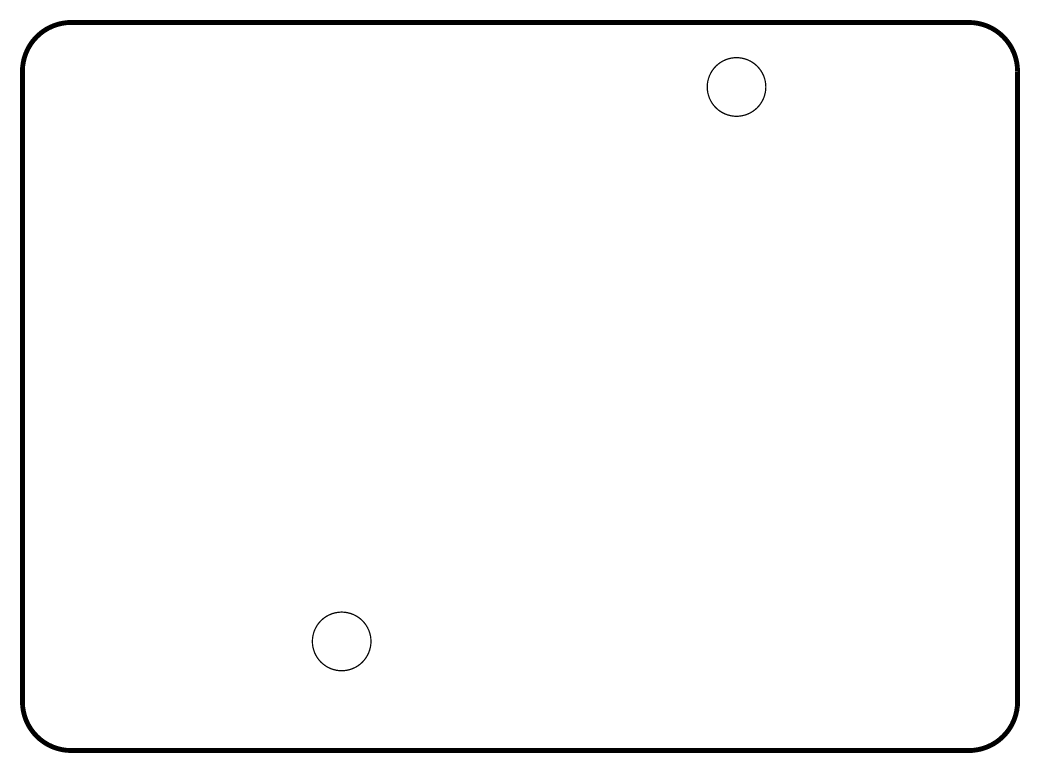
# Model space of a CAD drawing. Header units: millimetres. Extents: x -25.3 to 53.3, y -8.8 to 48.8.
import ezdxf

# ---------------------------------------------------------------- set-up
doc = ezdxf.new("R2010")
doc.units = ezdxf.units.MM
doc.header["$MEASUREMENT"] = 0
doc.layers.add('Board-Outline-Layer', color=7, linetype='Continuous', true_color=0xff00ff)

msp = doc.modelspace()

# ---------------------------------------------------------------- linework, layer by layer
at = {"layer": 'Board-Outline-Layer'}
for points, const_width in [([(-21.234, -8.627, -0.414), (-25.127, -4.734), (-25.127, 44.967, -0.102), (-25.117, 45.017), (-25.117, 45.017, -0.374), (-21.49, 48.619), (-21.49, 48.619, -0.092), (-21.444, 48.627), (49.234, 48.627, -0.414), (53.127, 44.734, -0.02), (53.127, 44.713), (53.127, -5.02, -0.125), (53.112, -5.081, -0.369), (49.494, -8.619), (49.494, -8.619, -0.093), (49.447, -8.627)], 0.254), ([(-2.3, 0, 1), (2.3, 0, 1)], 0.1)]:
    msp.add_lwpolyline(points, format="xyb", close=True, dxfattribs=dict(at, const_width=const_width))
for points, const_width in [([(-21.234, 48.5, 0.414), (-25, 44.734)], 0.254), ([(53, 44.734, 0.414), (49.234, 48.5), (-21.444, 48.5)], 0.254), ([(28.7, 43.5, 1), (33.3, 43.5), (33.3, 43.5, 1), (28.7, 43.5)], 0.1), ([(-25, 44.967), (-25, -4.734, 0.414), (-21.234, -8.5), (49.447, -8.5)], 0.254), ([(53.127, 44.723, -0.02), (53.127, 44.713)], 0.254), ([(49.234, -8.5, 0.414), (53, -4.734)], 0.254)]:
    msp.add_lwpolyline(points, format="xyb", dxfattribs=dict(at, const_width=const_width))
at = {"layer": 'Board-Outline-Layer', "const_width": 0.254}
msp.add_lwpolyline([(53, -5.02), (53, 44.713)], dxfattribs=at)

doc.saveas('drawing.dxf')
